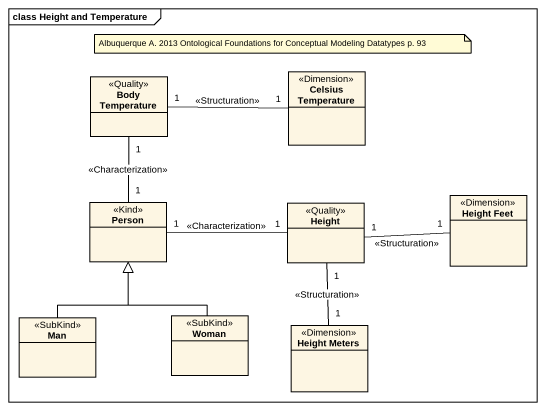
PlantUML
@startuml
mainframe class Height and Temperature
hide circle
hide empty members
class "Body Temperature" as Body_Temperature <<Quality>>
class "Celsius Temperature" as Celsius_Temperature <<Dimension>>
class "Person" as Person_ <<Kind>>
class Height <<Quality>>
class "Height Feet" as Height_Feet <<Dimension>>
class Man <<SubKind>>
class Woman <<SubKind>>
class "Height Meters" as Height_Meters <<Dimension>>
Body_Temperature "1" -right- "1" Celsius_Temperature : <<Structuration>>
Person_ "1" -up- "1" Body_Temperature : <<Characterization>>
Person_ "1" -right- "1" Height : <<Characterization>>
Height "1" -right- "1" Height_Feet : <<Structuration>>
Height "1" -- "1" Height_Meters : <<Structuration>>
Man -up-|> Person_
Woman -up-|> Person_
note as N1
  Albuquerque A. 2013 Ontological Foundations for Conceptual Modeling Datatypes p. 93
end note
@enduml
